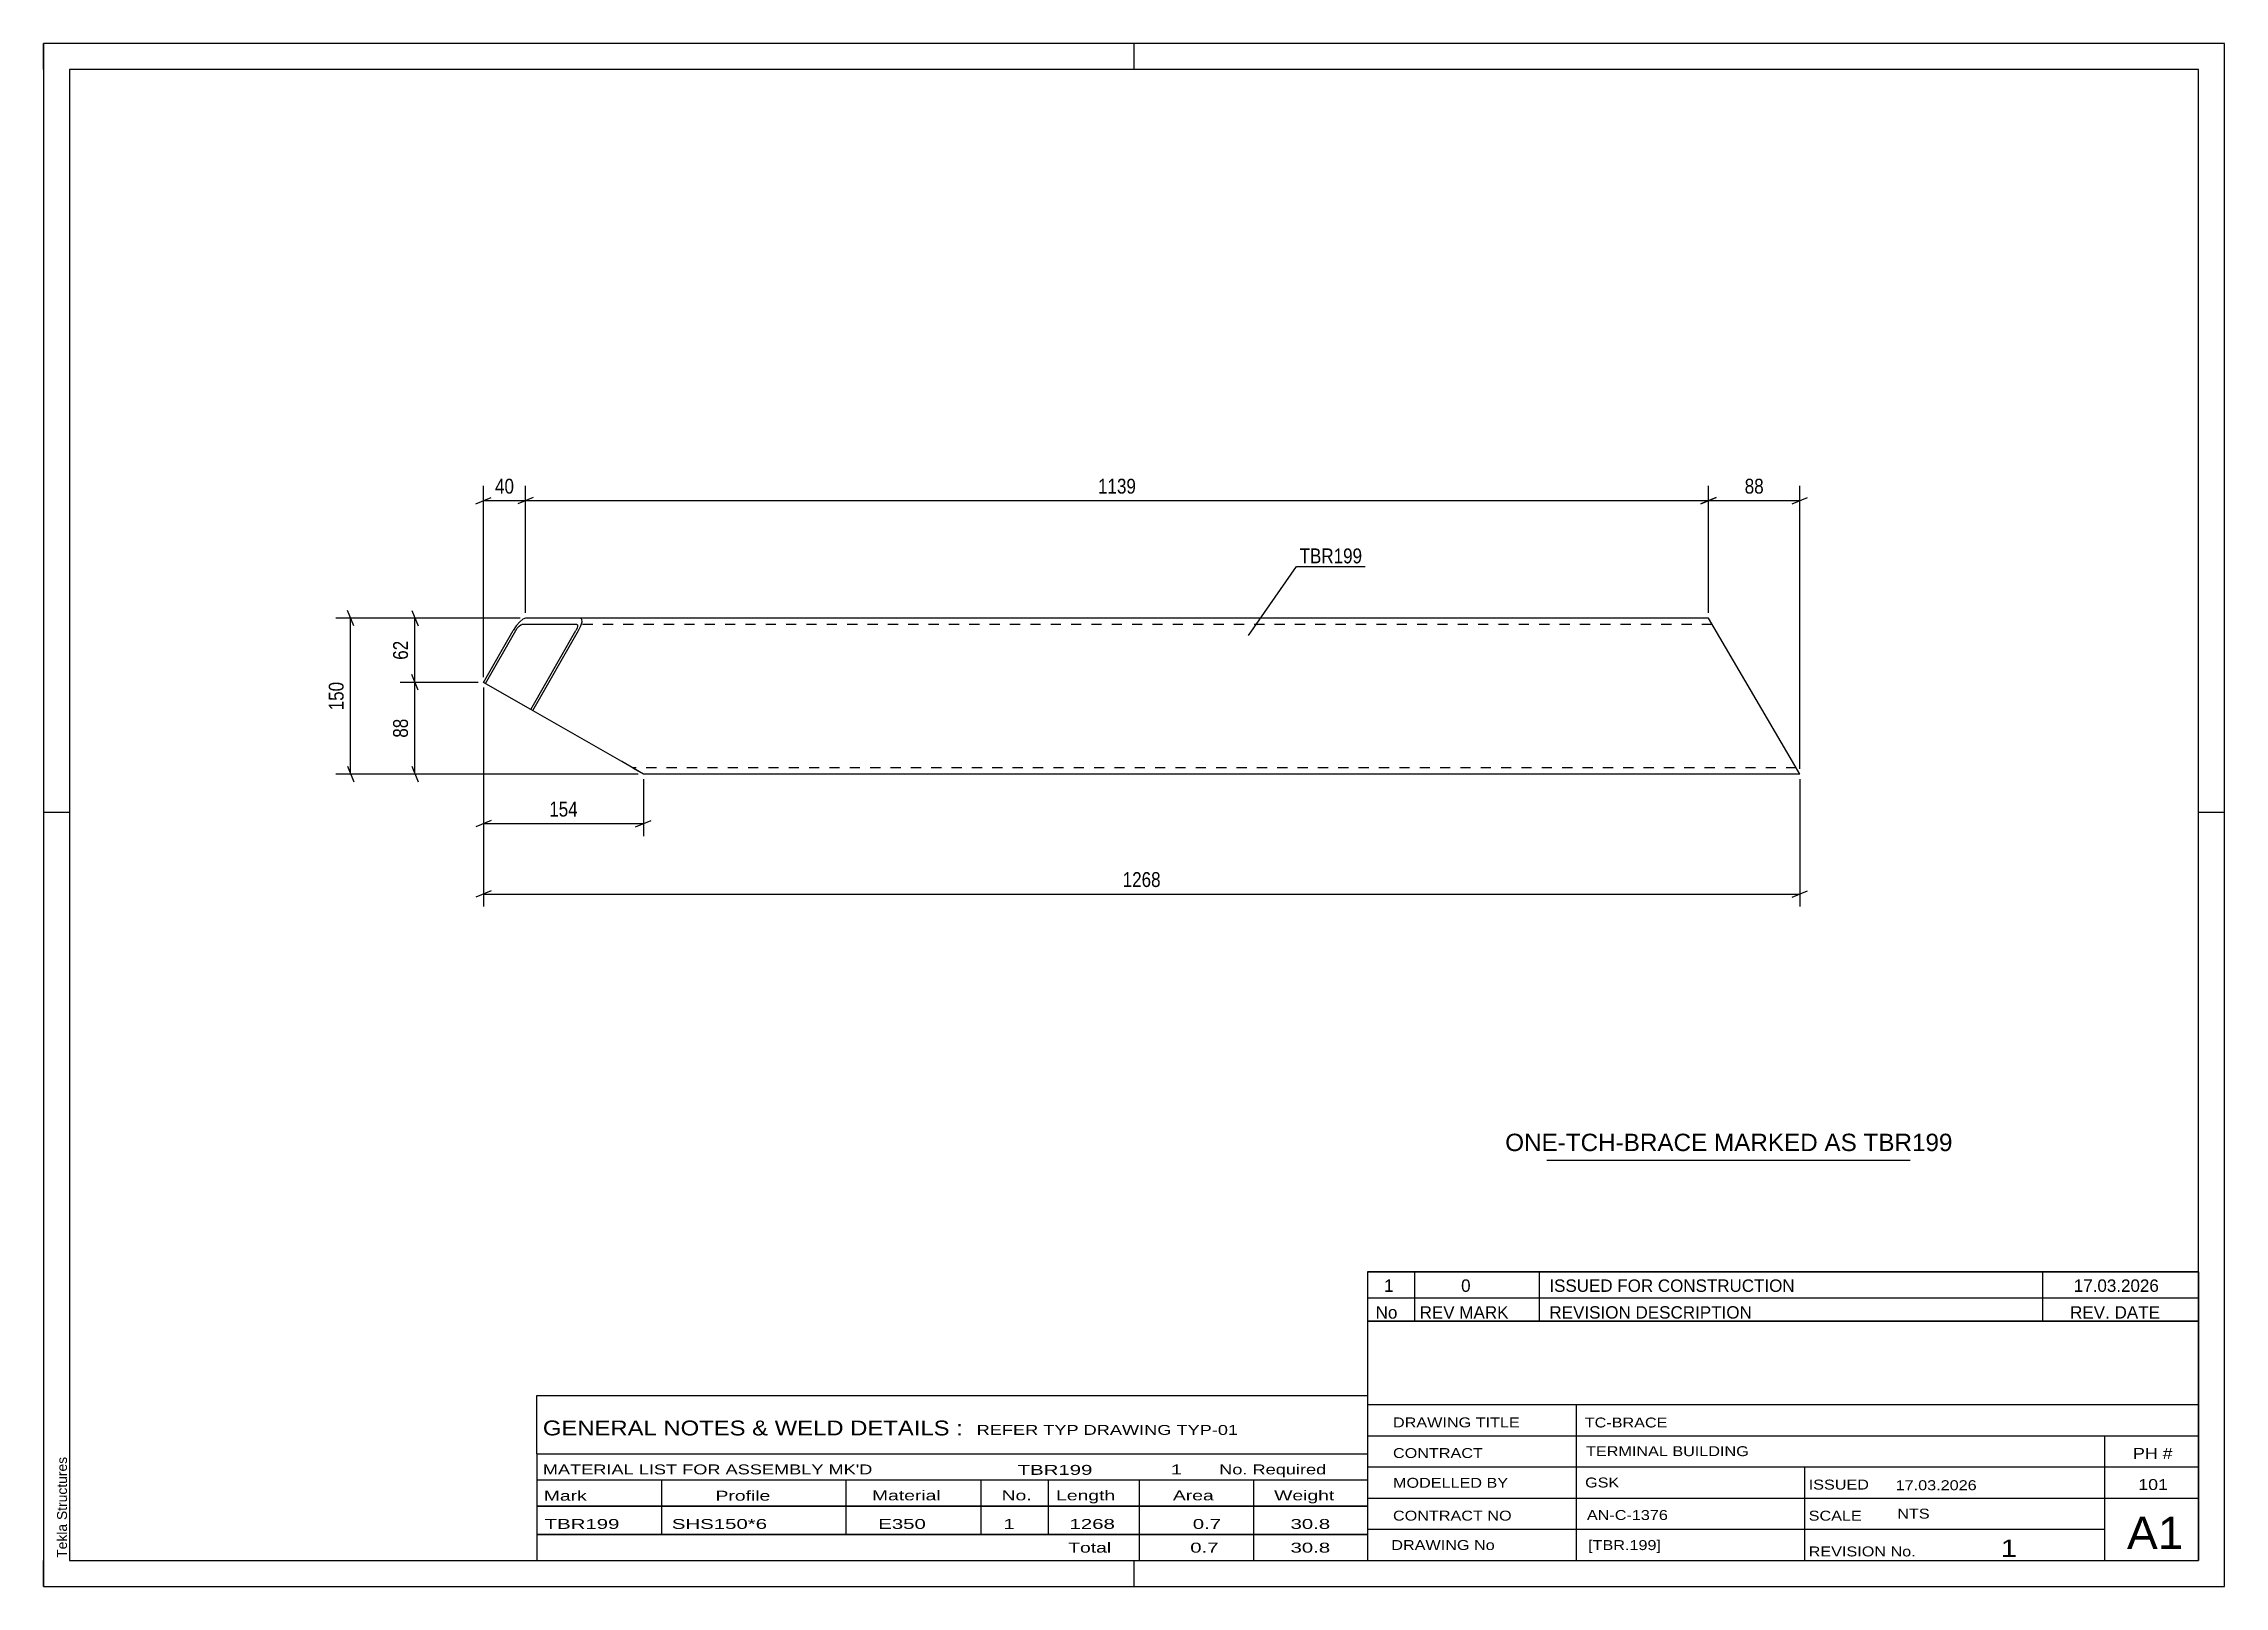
# Paper-space layout 'Layout1' of a CAD drawing. Header units: millimetres. Extents: x 0 to 420, y 0 to 297.
# The model-space entities are those that its viewports show. They can reach past a viewport. Long polylines and large blocks are cut down to what shows.
import ezdxf

# ---------------------------------------------------------------- set-up
doc = ezdxf.new("R2010")
doc.units = ezdxf.units.MM
doc.linetypes.add('DXK_LINE_DOT2', pattern=[3.9198, 1.9599, -1.9599])
doc.layers.add('Viewport layer', color=7, linetype='Continuous', plot=False)
doc.styles.add('Arial', font='ARIAL.TTF', dxfattribs={"height": 0.2})
doc.styles.add('Arial Narrow', font='ARIALN.TTF', dxfattribs={"height": 0.2})

# ---------------------------------------------------------------- blocks, each defined once
blk = doc.blocks.new('Unknown-580580238-1332')
at = {"color": 5, "linetype": 'Continuous'}
for p, q in [((420, 297), (0, 297)), ((0, 297), (0, 0)), ((0, 292), (0, 297)), ((210, 292), (210, 297)), ((420, 0), (420, 297)), ((415, 292), (5, 292)), ((5, 292), (5, 5)), ((415, 5), (415, 292)), ((5, 149), (0, 149)), ((420, 149), (415, 149)), ((0, 0), (0, 5)), ((5, 5), (415, 5)), ((210, 0), (210, 5)), ((0, 0), (420, 0))]:
    blk.add_line(p, q, dxfattribs=at)
at = {"color": 174, "linetype": 'Continuous', "style": 'Arial'}
blk.add_text('Tekla Structures', height=1.9102, rotation=90, dxfattribs=at).set_placement((4.5, 5.5))
blk = doc.blocks.new('Part-580580238-1250 - 1164')
at = {"color": 2, "linetype": 'Continuous'}
for p, q in [((91.03, 184.91), (90.43, 183.99)), ((91.69, 185.69), (91.03, 184.91)), ((91.23, 184.45), (91.56, 184.84)), ((91.56, 184.84), (91.88, 185.1)), ((92.32, 186.21), (91.69, 185.69)), ((91.88, 185.1), (92.12, 185.19)), ((102.69, 185.19), (92.12, 185.19)), ((92.81, 186.39), (92.32, 186.21)), ((320.65, 186.39), (92.81, 186.39)), ((102.69, 185.19), (102.83, 185.1)), ((102.85, 184.84), (102.73, 184.45)), ((102.83, 185.1), (102.85, 184.84)), ((103.01, 183.99), (103.46, 184.91)), ((103.66, 186.21), (103.38, 186.39)), ((103.46, 184.91), (103.69, 185.69)), ((103.69, 185.69), (103.66, 186.21)), ((336.83, 158.79), (320.65, 186.39)), ((84.72, 174.03), (90.43, 183.99)), ((85.1, 173.81), (90.93, 183.99)), ((90.93, 183.99), (91.23, 184.45)), ((93.82, 168.82), (102.51, 183.99)), ((94.2, 168.6), (103.01, 183.99)), ((102.73, 184.45), (102.51, 183.99)), ((93.82, 168.82), (84.72, 174.03)), ((111.33, 158.79), (93.82, 168.82)), ((115.52, 156.39), (111.33, 158.79)), ((338.24, 156.39), (115.52, 156.39)), ((338.24, 156.39), (336.83, 158.79))]:
    blk.add_line(p, q, dxfattribs=at)
at = {"color": 7, "linetype": 'DXK_LINE_DOT2'}
for p, q in [((321.35, 185.19), (102.69, 185.19)), ((115.2, 156.57), (111.33, 158.79)), ((337.54, 157.59), (113.42, 157.59)), ((337.48, 157.68), (337.1, 158.33)), ((337.54, 157.59), (337.48, 157.68))]:
    blk.add_line(p, q, dxfattribs=at)
blk = doc.blocks.new('StraightDimension-580580238-1360 - 1164')
at = {"color": 7, "linetype": 'Continuous'}
for p, q in [((320.65, 187.39), (320.65, 211.87)), ((338.24, 157.39), (338.24, 211.87)), ((322.15, 209.62), (319.15, 208.42)), ((320.65, 209.02), (338.24, 209.02)), ((336.74, 208.42), (339.74, 209.62))]:
    blk.add_line(p, q, dxfattribs=at)
at = {"color": 0}
blk.add_wipeout([(331.87, 209.77), (331.87, 213.97), (327.02, 213.97), (327.02, 209.77)], dxfattribs=at)
at = {"color": 3, "style": 'Arial Narrow'}
blk.add_text('88', height=2.863, dxfattribs=at).set_placement((327.62, 210.37))
blk = doc.blocks.new('StraightDimension-580580238-1361 - 1164')
at = {"color": 7, "linetype": 'Continuous'}
for p, q in [((92.81, 187.39), (92.81, 211.87)), ((320.65, 187.39), (320.65, 211.87)), ((94.31, 209.62), (91.31, 208.42)), ((92.81, 209.02), (320.65, 209.02)), ((319.15, 208.42), (322.15, 209.62))]:
    blk.add_line(p, q, dxfattribs=at)
at = {"color": 0}
blk.add_wipeout([(210.98, 209.77), (210.98, 213.97), (202.47, 213.97), (202.47, 209.77)], dxfattribs=at)
at = {"color": 3, "style": 'Arial Narrow'}
blk.add_text('1139', height=2.863, dxfattribs=at).set_placement((203.07, 210.37))
blk = doc.blocks.new('StraightDimension-580580238-1291 - 1164')
at = {"color": 7, "linetype": 'Continuous'}
for p, q in [((84.72, 173.03), (84.72, 130.89)), ((338.24, 155.39), (338.24, 130.89)), ((86.22, 133.89), (83.22, 132.69)), ((84.72, 133.29), (338.24, 133.29)), ((336.74, 132.69), (339.74, 133.89))]:
    blk.add_line(p, q, dxfattribs=at)
at = {"color": 0}
blk.add_wipeout([(215.74, 134.04), (215.74, 138.24), (207.22, 138.24), (207.22, 134.04)], dxfattribs=at)
at = {"color": 3, "style": 'Arial Narrow'}
blk.add_text('1268', height=2.863, dxfattribs=at).set_placement((207.82, 134.64))
blk = doc.blocks.new('StraightDimension-580580238-1362 - 1164')
at = {"color": 7, "linetype": 'Continuous'}
for p, q in [((84.72, 175.03), (84.72, 211.87)), ((92.81, 187.39), (92.81, 211.87)), ((83.22, 208.42), (86.22, 209.62)), ((84.72, 209.02), (92.81, 209.02)), ((94.31, 209.62), (91.31, 208.42))]:
    blk.add_line(p, q, dxfattribs=at)
at = {"color": 0}
blk.add_wipeout([(91.19, 209.77), (91.19, 213.97), (86.34, 213.97), (86.34, 209.77)], dxfattribs=at)
at = {"color": 3, "style": 'Arial Narrow'}
blk.add_text('40', height=2.863, dxfattribs=at).set_placement((86.94, 210.37))
blk = doc.blocks.new('StraightDimension-580580238-1395 - 1164')
at = {"color": 7, "linetype": 'Continuous'}
for p, q in [((84.72, 173.03), (84.72, 144.45)), ((115.52, 155.39), (115.52, 144.45)), ((86.22, 147.45), (83.22, 146.25)), ((114.02, 146.25), (117.02, 147.45)), ((84.72, 146.85), (115.52, 146.85))]:
    blk.add_line(p, q, dxfattribs=at)
at = {"color": 0}
blk.add_wipeout([(103.46, 147.6), (103.46, 151.8), (96.78, 151.8), (96.78, 147.6)], dxfattribs=at)
at = {"color": 3, "style": 'Arial Narrow'}
blk.add_text('154', height=2.863, dxfattribs=at).set_placement((97.38, 148.2))
blk = doc.blocks.new('StraightDimension-580580238-1416 - 1164')
at = {"color": 7, "linetype": 'Continuous'}
for p, q in [((91.81, 186.39), (68.67, 186.39)), ((70.92, 187.89), (72.12, 184.89)), ((71.52, 174.03), (71.52, 186.39)), ((83.72, 174.03), (68.67, 174.03)), ((72.12, 172.53), (70.92, 175.53))]:
    blk.add_line(p, q, dxfattribs=at)
at = {"color": 0}
blk.add_wipeout([(70.77, 182.64), (66.57, 182.64), (66.57, 177.78), (70.77, 177.78)], dxfattribs=at)
at = {"color": 3, "style": 'Arial Narrow'}
blk.add_text('62', height=2.863, rotation=90.0002, dxfattribs=at).set_placement((70.17, 178.38))
blk = doc.blocks.new('StraightDimension-580580238-1417 - 1164')
at = {"color": 7, "linetype": 'Continuous'}
for p, q in [((83.72, 174.03), (68.67, 174.03)), ((72.12, 172.53), (70.92, 175.53)), ((71.52, 156.39), (71.52, 174.03)), ((114.52, 156.39), (68.67, 156.39)), ((70.92, 157.89), (72.12, 154.89))]:
    blk.add_line(p, q, dxfattribs=at)
at = {"color": 0}
blk.add_wipeout([(70.77, 167.64), (66.57, 167.64), (66.57, 162.78), (70.77, 162.78)], dxfattribs=at)
at = {"color": 3, "style": 'Arial Narrow'}
blk.add_text('88', height=2.863, rotation=90.0002, dxfattribs=at).set_placement((70.17, 163.38))
blk = doc.blocks.new('StraightDimension-580580238-1433 - 1164')
at = {"color": 7, "linetype": 'Continuous'}
for p, q in [((91.81, 186.39), (56.28, 186.39)), ((59.73, 184.89), (58.53, 187.89)), ((59.13, 156.39), (59.13, 186.39)), ((114.52, 156.39), (56.28, 156.39)), ((58.53, 157.89), (59.73, 154.89))]:
    blk.add_line(p, q, dxfattribs=at)
at = {"color": 0}
blk.add_wipeout([(58.38, 174.73), (54.18, 174.73), (54.18, 168.05), (58.38, 168.05)], dxfattribs=at)
at = {"color": 3, "style": 'Arial Narrow'}
blk.add_text('150', height=2.863, rotation=90.0002, dxfattribs=at).set_placement((57.78, 168.65))
blk = doc.blocks.new('Unknown-580580238-1468')
at = {"color": 7, "linetype": 'Continuous'}
for p, q in [((95, 36.75), (255, 36.75)), ((95, 25.5), (95, 36.75)), ((255, 36.75), (255, 25.5)), ((95, 25.5), (255, 25.5)), ((95, 25.5), (95, 20.5)), ((255, 25.5), (255, 20.5)), ((95, 20.5), (255, 20.5)), ((95, 20.5), (95, 15.5)), ((119, 20.5), (119, 15.5)), ((154.5, 20.5), (154.5, 15.5)), ((180.5, 20.5), (180.5, 15.5)), ((193.5, 20.5), (193.5, 15.5)), ((211, 20.5), (211, 15.5)), ((233, 20.5), (233, 15.5)), ((255, 20.5), (255, 15.5)), ((95, 15.5), (255, 15.5)), ((95, 15.45), (95, 10.05)), ((95, 15.45), (255, 15.45)), ((119, 15.5), (119, 10)), ((154.5, 15.5), (154.5, 10)), ((180.5, 15.5), (180.5, 10)), ((193.5, 15.5), (193.5, 10)), ((211, 15.5), (211, 10)), ((233, 15.5), (233, 10)), ((255, 15.45), (255, 10.05)), ((95, 10.05), (255, 10.05)), ((95, 10), (255, 10)), ((95, 10), (95, 5)), ((211, 10), (211, 5)), ((233, 10), (233, 5)), ((255, 10), (255, 5)), ((95, 5), (255, 5))]:
    blk.add_line(p, q, dxfattribs=at)
at = {"color": 7, "style": 'Arial Narrow'}
for s, height, width, p in [('GENERAL NOTES & WELD DETAILS :', 2.8633, 1.4, (96.15, 29.06)), ('REFER TYP DRAWING TYP-01', 1.9089, 1.6, (179.7, 29.16)), ("MATERIAL LIST FOR ASSEMBLY MK'D", 1.9089, 1.6, (96.15, 21.56)), ('TBR199', 1.909, 1.794707, (187.59, 21.47)), ('1', 1.91, 1.794707, (217.08, 21.56)), ('No. Required', 1.9089, 1.6, (226.41, 21.56)), ('Mark', 1.909, 1.7, (96.34, 16.5)), ('Profile', 1.909, 1.7, (129.41, 16.5)), ('Material', 1.909, 1.7, (159.54, 16.56)), ('No.', 1.909, 1.7, (184.5, 16.56)), ('Length', 1.909, 1.7, (195, 16.56)), ('Area', 1.909, 1.7, (217.5, 16.56)), ('Weight', 1.909, 1.7, (237, 16.56))]:
    blk.add_text(s, height=height, dxfattribs=dict(at, width=width)).set_placement(p)
at = {"color": 7, "linetype": 'Continuous', "style": 'Arial Narrow'}
for s, height, width, p in [('TBR199', 1.909, 1.794707, (96.5, 11.06)), ('SHS150*6', 1.909, 1.794707, (121, 11.06)), ('E350', 1.909, 1.794707, (160.74, 11.06)), ('1', 1.91, 1.794707, (184.86, 11.06)), ('1268', 1.909, 1.794707, (197.58, 11.06)), ('0.7', 1.909, 1.794707, (221.32, 11.06)), ('30.8', 1.909, 1.794707, (240.14, 11.06)), ('Total', 1.909, 1.7, (197.33, 6.5)), ('0.7', 1.909, 1.794707, (220.83, 6.5)), ('30.8', 1.909, 1.794707, (240.14, 6.5))]:
    blk.add_text(s, height=height, dxfattribs=dict(at, width=width)).set_placement(p)
blk = doc.blocks.new('Unknown-580580238-1466')
at = {"color": 7, "linetype": 'Continuous'}
for p, q in [((255, 51.05), (255, 5)), ((255, 51.05), (415, 51.05)), ((415, 51), (415, 5)), ((255, 35), (415, 35)), ((295.14, 35), (295.14, 5)), ((255, 29), (415, 29)), ((397, 5.05), (397, 29.05)), ((255, 23), (415, 23)), ((339.14, 23), (339.14, 5)), ((255, 17), (415, 17)), ((255, 11), (397, 11)), ((255, 5), (415, 5))]:
    blk.add_line(p, q, dxfattribs=at)
at = {"color": 7, "style": 'Arial Narrow'}
for s, height, width, p in [('DRAWING TITLE', 1.9089, 1.425378, (259.88, 30.61)), ('TC-BRACE', 1.909, 1.425378, (296.81, 30.59)), ('CONTRACT', 1.909, 1.425378, (259.88, 24.71)), ('TERMINAL BUILDING', 1.9089, 1.425378, (297.06, 25.07)), ('MODELLED BY', 1.9089, 1.425378, (259.88, 18.98)), ('GSK', 1.909, 1.425378, (296.88, 19.04)), ('ISSUED', 1.909, 1.425378, (339.94, 18.64)), ('17.03.2026', 1.909, 1.425378, (356.69, 18.52)), ('CONTRACT NO', 1.9089, 1.425378, (259.88, 12.66)), ('AN-C-1376', 1.909, 1.425378, (297.23, 12.78)), ('SCALE', 1.909, 1.425378, (339.94, 12.65)), ('A1', 6.204, 1.25, (401.24, 7.2)), ('DRAWING No', 1.909, 1.425378, (259.56, 7)), ('[TBR.199]', 1.909, 1.425378, (297.46, 6.99)), ('1', 3.34, 1.5, (376.91, 5.68)), ('REVISION No.', 1.9089, 1.425378, (339.94, 5.77))]:
    blk.add_text(s, height=height, dxfattribs=dict(at, width=width)).set_placement(p)
at = {"color": 7, "linetype": 'Continuous', "style": 'Arial Narrow'}
for s, height, width, p in [('PH #', 2.1, 1.42538, (402.4, 24.55)), ('101', 2.1, 1.42538, (403.41, 18.55)), ('NTS', 1.909, 1.425378, (357, 13.05))]:
    blk.add_text(s, height=height, dxfattribs=dict(at, width=width)).set_placement(p)
blk = doc.blocks.new('Unknown-580580238-1467')
at = {"color": 7, "linetype": 'Continuous'}
for p, q in [((255, 60.55), (415, 60.55)), ((415, 60.55), (255, 60.55)), ((255, 60.55), (255, 55.55)), ((264, 60.55), (264, 55.55)), ((288, 60.55), (288, 55.55)), ((385, 60.55), (385, 55.55)), ((415, 60.55), (415, 55.55)), ((255, 55.55), (415, 55.55)), ((255, 55.55), (255, 51.05)), ((255, 55.55), (415, 55.55)), ((264, 55.55), (264, 51.05)), ((288, 55.55), (288, 51.05)), ((385, 55.55), (385, 51.05)), ((415, 55.55), (415, 51.05)), ((415, 51.05), (255, 51.05))]:
    blk.add_line(p, q, dxfattribs=at)
at = {"color": 7, "linetype": 'Continuous', "style": 'Arial Narrow'}
for s, height, width, p in [('1', 2.39, 1.196471, (258.16, 56.7)), ('0', 2.39, 1.196471, (273, 56.7)), ('ISSUED FOR CONSTRUCTION', 2.3861, 1.196471, (290, 56.7)), ('17.03.2026', 2.386, 1.196471, (391, 56.7)), ('No', 2.386, 1.2, (256.54, 51.55)), ('REV MARK', 2.386, 1.2, (265, 51.55)), ('REVISION DESCRIPTION', 2.3861, 1.2, (290, 51.55)), ('REV. DATE', 2.386, 1.2, (390.28, 51.55))]:
    blk.add_text(s, height=height, dxfattribs=dict(at, width=width)).set_placement(p)
blk = doc.blocks.new('Unknown-580580238-1469')
at = {"color": 7, "linetype": 'Continuous'}
blk.add_line((289.5, 82.05), (359.5, 82.05), dxfattribs=at)
at = {"color": 7, "style": 'Arial'}
blk.add_text('ONE-TCH-BRACE MARKED AS TBR199', height=3.3428, dxfattribs=at).set_placement((281.49, 83.8))
blk = doc.blocks.new('Mark-580580238-1296 - 1164')
at = {"color": 0}
blk.add_wipeout([(253.94, 196.95), (253.94, 199.95), (241.89, 199.95), (241.89, 196.95)], dxfattribs=at)
blk.add_wipeout([(253.94, 196.95), (253.94, 199.95), (241.89, 199.95), (241.89, 196.95)], dxfattribs=at)
at = {"color": 30, "linetype": 'Continuous'}
for p, q in [((232.03, 183.05), (241.29, 196.35)), ((241.29, 196.35), (254.54, 196.35))]:
    blk.add_line(p, q, dxfattribs=at)
at = {"color": 3, "style": 'Arial Narrow'}
blk.add_text('TBR199', height=2.863, dxfattribs=at).set_placement((241.89, 196.95))

msp = doc.modelspace()

# ---------------------------------------------------------------- block references
for name in ['Unknown-580580238-1332', 'Part-580580238-1250 - 1164', 'Unknown-580580238-1469', 'Unknown-580580238-1467', 'Unknown-580580238-1466', 'Unknown-580580238-1468']:
    msp.add_blockref(name, (0, 0))

# ---------------------------------------------------------------- next in the draw order: block references
msp.add_blockref('StraightDimension-580580238-1360 - 1164', (0, 0))

# ---------------------------------------------------------------- next in the draw order: block references
for name in ['StraightDimension-580580238-1361 - 1164', 'StraightDimension-580580238-1291 - 1164']:
    msp.add_blockref(name, (0, 0))

# ---------------------------------------------------------------- next in the draw order: block references
for name in ['StraightDimension-580580238-1362 - 1164', 'Mark-580580238-1296 - 1164']:
    msp.add_blockref(name, (0, 0))

# ---------------------------------------------------------------- next in the draw order: block references
msp.add_blockref('StraightDimension-580580238-1395 - 1164', (0, 0))

# ---------------------------------------------------------------- next in the draw order: block references
msp.add_blockref('StraightDimension-580580238-1416 - 1164', (0, 0))

# ---------------------------------------------------------------- next in the draw order: block references
msp.add_blockref('StraightDimension-580580238-1417 - 1164', (0, 0))

# ---------------------------------------------------------------- next in the draw order: block references
msp.add_blockref('StraightDimension-580580238-1433 - 1164', (0, 0))

psp = doc.layouts.get("Layout1")

# ---------------------------------------------------------------- viewports
at = {"layer": 'Viewport layer', "view_target_point": (210, 148.5)}
psp.add_viewport(center=(210, 148.5), size=(420, 297), view_center_point=(0, 0), view_height=297, dxfattribs=at)

doc.saveas('drawing.dxf')
